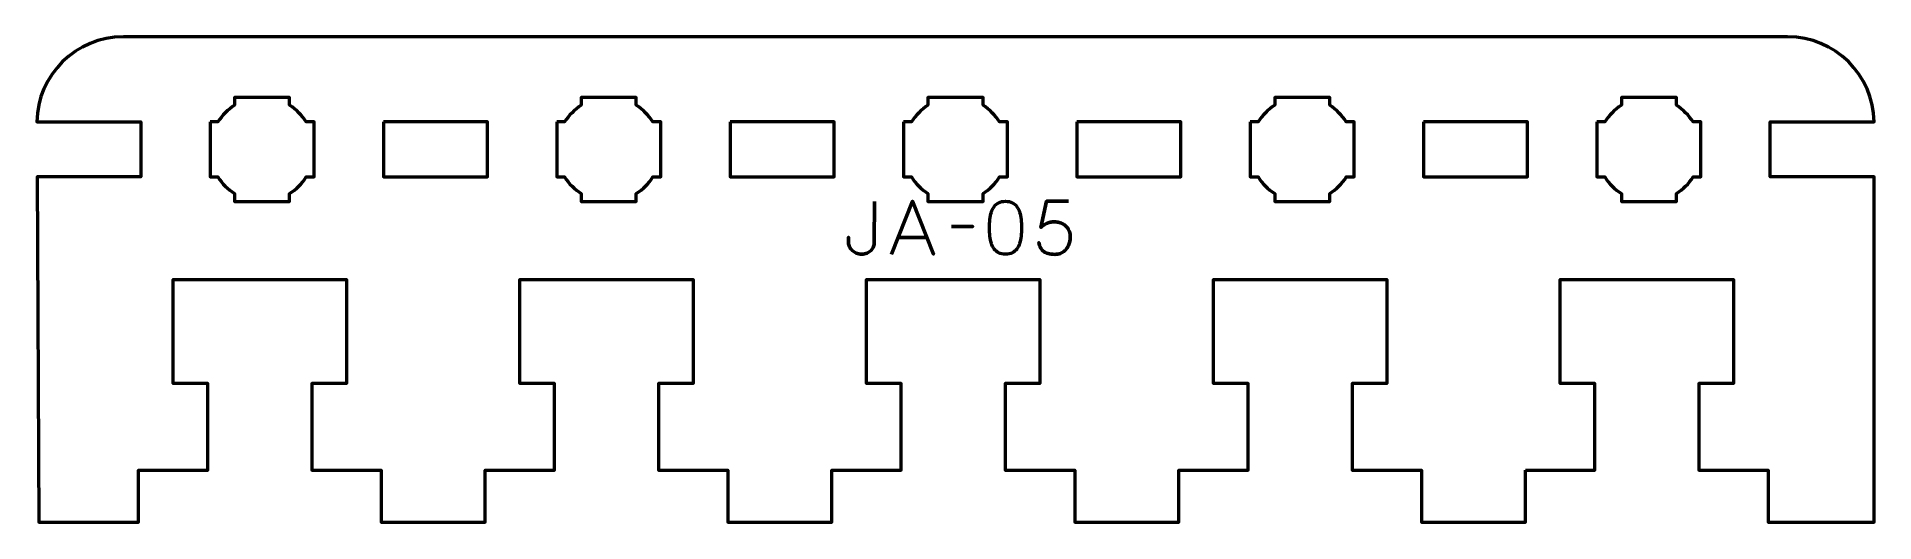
# Model space of a CAD drawing. Header units: centimetres. Extents: x -15.8 to -5.2, y -16.2 to -13.4.
import ezdxf

# ---------------------------------------------------------------- set-up
doc = ezdxf.new("R2010")
doc.units = ezdxf.units.CM
doc.header["$MEASUREMENT"] = 0
doc.layers.add('Layer 1', color=7, linetype='Continuous')

msp = doc.modelspace()

# ---------------------------------------------------------------- linework, layer by layer
at = {"layer": 'Layer 1', "lineweight": 53}
for points, knots in [([(-7.2125, -15.95), (-7.2125, -15.95), (-7.2125, -16.25), (-7.2125, -16.25), (-7.2125, -16.25), (-7.2125, -16.25), (-7.8125, -16.25), (-7.8125, -16.25), (-7.8125, -16.25), (-7.8125, -16.25), (-7.8125, -15.95), (-7.8125, -15.95), (-7.8125, -15.95), (-7.8125, -15.95), (-8.2125, -15.95001), (-8.2125, -15.95001), (-8.2125, -15.95001), (-8.2125, -15.95001), (-8.2125, -15.45), (-8.2125, -15.45), (-8.2125, -15.45), (-8.2125, -15.45), (-8.0125, -15.44999), (-8.0125, -15.44999), (-8.0125, -15.44999), (-8.0125, -15.44999), (-8.0125, -14.85), (-8.0125, -14.85), (-8.0125, -14.85), (-8.39583, -14.85), (-8.62917, -14.85), (-9.0125, -14.85), (-9.0125, -14.85), (-9.0125, -14.85), (-9.0125, -15.44999), (-9.0125, -15.44999), (-9.0125, -15.44999), (-9.0125, -15.44999), (-8.8125, -15.45), (-8.8125, -15.45), (-8.8125, -15.45), (-8.8125, -15.45), (-8.8125, -15.95), (-8.8125, -15.95), (-8.8125, -15.95), (-8.8125, -15.95), (-9.2125, -15.95), (-9.2125, -15.95), (-9.2125, -15.95), (-9.2125, -15.95), (-9.2125, -16.25), (-9.2125, -16.25), (-9.2125, -16.25), (-9.2125, -16.25), (-9.8125, -16.25), (-9.8125, -16.25), (-9.8125, -16.25), (-9.8125, -16.25), (-9.8125, -15.95), (-9.8125, -15.95), (-9.8125, -15.95), (-9.8125, -15.95), (-10.2125, -15.95), (-10.2125, -15.95), (-10.2125, -15.95), (-10.2125, -15.95), (-10.2125, -15.45), (-10.2125, -15.45), (-10.2125, -15.45), (-10.2125, -15.45), (-10.0125, -15.44999), (-10.0125, -15.44999), (-10.0125, -15.44999), (-10.0125, -15.44999), (-10.0125, -14.85), (-10.0125, -14.85), (-10.0125, -14.85), (-10.39583, -14.85), (-10.62917, -14.85), (-11.0125, -14.85), (-11.0125, -14.85), (-11.0125, -14.85), (-11.0125, -15.44999), (-11.0125, -15.44999), (-11.0125, -15.44999), (-11.0125, -15.44999), (-10.8125, -15.45), (-10.8125, -15.45), (-10.8125, -15.45), (-10.8125, -15.45), (-10.8125, -15.95001), (-10.8125, -15.95001), (-10.8125, -15.95001), (-10.8125, -15.95001), (-11.2125, -15.95), (-11.2125, -15.95), (-11.2125, -15.95), (-11.2125, -15.95), (-11.2125, -16.25), (-11.2125, -16.25), (-11.2125, -16.25), (-11.2125, -16.25), (-11.8125, -16.25), (-11.8125, -16.25), (-11.8125, -16.25), (-11.8125, -16.25), (-11.8125, -15.95), (-11.8125, -15.95), (-11.8125, -15.95), (-11.8125, -15.95), (-12.2125, -15.95), (-12.2125, -15.95), (-12.2125, -15.95), (-12.2125, -15.95), (-12.2125, -15.45), (-12.2125, -15.45), (-12.2125, -15.45), (-12.2125, -15.45), (-12.0125, -15.44999), (-12.0125, -15.44999), (-12.0125, -15.44999), (-12.0125, -15.44999), (-12.0125, -14.85), (-12.0125, -14.85), (-12.0125, -14.85), (-12.39583, -14.85), (-12.62917, -14.85), (-13.0125, -14.85), (-13.0125, -14.85), (-13.0125, -14.85), (-13.0125, -15.44999), (-13.0125, -15.44999), (-13.0125, -15.44999), (-13.0125, -15.44999), (-12.8125, -15.45), (-12.8125, -15.45), (-12.8125, -15.45), (-12.8125, -15.45), (-12.8125, -15.95001), (-12.8125, -15.95001), (-12.8125, -15.95001), (-12.8125, -15.95001), (-13.2125, -15.95), (-13.2125, -15.95), (-13.2125, -15.95), (-13.2125, -15.95), (-13.2125, -16.25), (-13.2125, -16.25), (-13.2125, -16.25), (-13.2125, -16.25), (-13.8125, -16.25), (-13.8125, -16.25), (-13.8125, -16.25), (-13.8125, -16.25), (-13.8125, -15.95), (-13.8125, -15.95), (-13.8125, -15.95), (-13.8125, -15.95), (-14.2125, -15.95), (-14.2125, -15.95), (-14.2125, -15.95), (-14.2125, -15.95), (-14.2125, -15.45), (-14.2125, -15.45), (-14.2125, -15.45), (-14.2125, -15.45), (-14.0125, -15.44999), (-14.0125, -15.44999), (-14.0125, -15.44999), (-14.0125, -15.44999), (-14.0125, -14.85), (-14.0125, -14.85), (-14.0125, -14.85), (-14.39583, -14.85), (-14.62917, -14.85), (-15.0125, -14.85), (-15.0125, -14.85), (-15.0125, -14.85), (-15.0125, -15.44999), (-15.0125, -15.44999), (-15.0125, -15.44999), (-15.0125, -15.44999), (-14.8125, -15.45), (-14.8125, -15.45), (-14.8125, -15.45), (-14.8125, -15.45), (-14.8125, -15.95001), (-14.8125, -15.95001), (-14.8125, -15.95001), (-14.8125, -15.95001), (-15.2125, -15.95), (-15.2125, -15.95), (-15.2125, -15.95), (-15.2125, -15.95), (-15.2125, -16.25), (-15.2125, -16.25), (-15.2125, -16.25), (-15.2125, -16.25), (-15.7875, -16.25), (-15.7875, -16.25), (-15.7875, -16.25), (-15.7875, -16.25), (-15.79807, -14.25875), (-15.79807, -14.25875), (-15.79807, -14.25875), (-15.79807, -14.25875), (-15.2, -14.25875), (-15.2, -14.25875), (-15.2, -14.25875), (-15.2, -14.25875), (-15.2, -13.94125), (-15.2, -13.94125), (-15.2, -13.94125), (-15.2, -13.94125), (-15.79989, -13.94125), (-15.79989, -13.94125), (-15.79989, -13.94125), (-15.79522, -13.6692), (-15.57316, -13.45), (-15.3, -13.45), (-15.3, -13.45), (-15.3, -13.45), (-5.7, -13.45), (-5.7, -13.45), (-5.7, -13.45), (-5.42684, -13.45), (-5.20478, -13.6692), (-5.20011, -13.94125), (-5.20011, -13.94125), (-5.20011, -13.94125), (-5.8, -13.94125), (-5.8, -13.94125), (-5.8, -13.94125), (-5.8, -13.94125), (-5.8, -14.25875), (-5.8, -14.25875), (-5.8, -14.25875), (-5.8, -14.25875), (-5.2, -14.25875), (-5.2, -14.25875), (-5.2, -14.25875), (-5.2, -14.25875), (-5.2, -15.95001), (-5.2, -15.95001), (-5.2, -15.95001), (-5.2, -15.95001), (-5.2, -15.95), (-5.2, -15.95), (-5.2, -15.95), (-5.2, -15.95), (-5.2, -16.25), (-5.2, -16.25), (-5.2, -16.25), (-5.2, -16.25), (-5.8125, -16.25), (-5.8125, -16.25), (-5.8125, -16.25), (-5.8125, -16.25), (-5.8125, -15.95), (-5.8125, -15.95), (-5.8125, -15.95), (-5.8125, -15.95), (-6.2125, -15.95001), (-6.2125, -15.95001), (-6.2125, -15.95001), (-6.2125, -15.95001), (-6.2125, -15.45), (-6.2125, -15.45), (-6.2125, -15.45), (-6.2125, -15.45), (-6.0125, -15.44999), (-6.0125, -15.44999), (-6.0125, -15.44999), (-6.0125, -15.44999), (-6.0125, -14.85), (-6.0125, -14.85), (-6.0125, -14.85), (-6.39583, -14.85), (-6.62917, -14.85), (-7.0125, -14.85), (-7.0125, -14.85), (-7.0125, -14.85), (-7.0125, -15.44999), (-7.0125, -15.44999), (-7.0125, -15.44999), (-7.0125, -15.44999), (-6.8125, -15.45), (-6.8125, -15.45), (-6.8125, -15.45), (-6.8125, -15.45), (-6.8125, -15.95), (-6.8125, -15.95), (-6.8125, -15.95), (-6.8125, -15.95), (-7.2125, -15.95), (-7.2125, -15.95)], [0, 0, 0, 0, 0.01351351, 0.01351351, 0.01351351, 0.01351351, 0.02702703, 0.02702703, 0.02702703, 0.02702703, 0.04054054, 0.04054054, 0.04054054, 0.04054054, 0.05405405, 0.05405405, 0.05405405, 0.05405405, 0.06756757, 0.06756757, 0.06756757, 0.06756757, 0.08108108, 0.08108108, 0.08108108, 0.08108108, 0.09459459, 0.09459459, 0.09459459, 0.09459459, 0.10810811, 0.10810811, 0.10810811, 0.10810811, 0.12162162, 0.12162162, 0.12162162, 0.12162162, 0.13513514, 0.13513514, 0.13513514, 0.13513514, 0.14864865, 0.14864865, 0.14864865, 0.14864865, 0.16216216, 0.16216216, 0.16216216, 0.16216216, 0.17567568, 0.17567568, 0.17567568, 0.17567568, 0.18918919, 0.18918919, 0.18918919, 0.18918919, 0.2027027, 0.2027027, 0.2027027, 0.2027027, 0.21621622, 0.21621622, 0.21621622, 0.21621622, 0.22972973, 0.22972973, 0.22972973, 0.22972973, 0.24324324, 0.24324324, 0.24324324, 0.24324324, 0.25675676, 0.25675676, 0.25675676, 0.25675676, 0.27027027, 0.27027027, 0.27027027, 0.27027027, 0.28378378, 0.28378378, 0.28378378, 0.28378378, 0.2972973, 0.2972973, 0.2972973, 0.2972973, 0.31081081, 0.31081081, 0.31081081, 0.31081081, 0.32432432, 0.32432432, 0.32432432, 0.32432432, 0.33783784, 0.33783784, 0.33783784, 0.33783784, 0.35135135, 0.35135135, 0.35135135, 0.35135135, 0.36486486, 0.36486486, 0.36486486, 0.36486486, 0.37837838, 0.37837838, 0.37837838, 0.37837838, 0.39189189, 0.39189189, 0.39189189, 0.39189189, 0.40540541, 0.40540541, 0.40540541, 0.40540541, 0.41891892, 0.41891892, 0.41891892, 0.41891892, 0.43243243, 0.43243243, 0.43243243, 0.43243243, 0.44594595, 0.44594595, 0.44594595, 0.44594595, 0.45945946, 0.45945946, 0.45945946, 0.45945946, 0.47297297, 0.47297297, 0.47297297, 0.47297297, 0.48648649, 0.48648649, 0.48648649, 0.48648649, 0.5, 0.5, 0.5, 0.5, 0.51351351, 0.51351351, 0.51351351, 0.51351351, 0.52702703, 0.52702703, 0.52702703, 0.52702703, 0.54054054, 0.54054054, 0.54054054, 0.54054054, 0.55405405, 0.55405405, 0.55405405, 0.55405405, 0.56756757, 0.56756757, 0.56756757, 0.56756757, 0.58108108, 0.58108108, 0.58108108, 0.58108108, 0.59459459, 0.59459459, 0.59459459, 0.59459459, 0.60810811, 0.60810811, 0.60810811, 0.60810811, 0.62162162, 0.62162162, 0.62162162, 0.62162162, 0.63513514, 0.63513514, 0.63513514, 0.63513514, 0.64864865, 0.64864865, 0.64864865, 0.64864865, 0.66216216, 0.66216216, 0.66216216, 0.66216216, 0.67567568, 0.67567568, 0.67567568, 0.67567568, 0.68918919, 0.68918919, 0.68918919, 0.68918919, 0.7027027, 0.7027027, 0.7027027, 0.7027027, 0.71621622, 0.71621622, 0.71621622, 0.71621622, 0.72972973, 0.72972973, 0.72972973, 0.72972973, 0.74324324, 0.74324324, 0.74324324, 0.74324324, 0.75675676, 0.75675676, 0.75675676, 0.75675676, 0.77027027, 0.77027027, 0.77027027, 0.77027027, 0.78378378, 0.78378378, 0.78378378, 0.78378378, 0.7972973, 0.7972973, 0.7972973, 0.7972973, 0.81081081, 0.81081081, 0.81081081, 0.81081081, 0.82432432, 0.82432432, 0.82432432, 0.82432432, 0.83783784, 0.83783784, 0.83783784, 0.83783784, 0.85135135, 0.85135135, 0.85135135, 0.85135135, 0.86486486, 0.86486486, 0.86486486, 0.86486486, 0.87837838, 0.87837838, 0.87837838, 0.87837838, 0.89189189, 0.89189189, 0.89189189, 0.89189189, 0.90540541, 0.90540541, 0.90540541, 0.90540541, 0.91891892, 0.91891892, 0.91891892, 0.91891892, 0.93243243, 0.93243243, 0.93243243, 0.93243243, 0.94594595, 0.94594595, 0.94594595, 0.94594595, 0.95945946, 0.95945946, 0.95945946, 0.95945946, 0.97297297, 0.97297297, 0.97297297, 0.97297297, 0.98648649, 0.98648649, 0.98648649, 0.98648649, 1, 1, 1, 1]), ([(-14.8, -13.94125), (-14.8, -13.94125), (-14.75456, -13.94125), (-14.75456, -13.94125), (-14.75456, -13.94125), (-14.73033, -13.90249), (-14.6975, -13.86967), (-14.65875, -13.84544), (-14.65875, -13.84544), (-14.65875, -13.84544), (-14.65875, -13.8), (-14.65875, -13.8), (-14.65875, -13.8), (-14.65875, -13.8), (-14.5, -13.8), (-14.5, -13.8), (-14.5, -13.8), (-14.5, -13.8), (-14.34125, -13.8), (-14.34125, -13.8), (-14.34125, -13.8), (-14.34125, -13.8), (-14.34125, -13.84544), (-14.34125, -13.84544), (-14.34125, -13.84544), (-14.3025, -13.86967), (-14.26967, -13.90249), (-14.24544, -13.94125), (-14.24544, -13.94125), (-14.24544, -13.94125), (-14.2, -13.94125), (-14.2, -13.94125), (-14.2, -13.94125), (-14.2, -13.94125), (-14.2, -14.1), (-14.2, -14.1), (-14.2, -14.1), (-14.2, -14.1), (-14.2, -14.25875), (-14.2, -14.25875), (-14.2, -14.25875), (-14.2, -14.25875), (-14.24544, -14.25875), (-14.24544, -14.25875), (-14.24544, -14.25875), (-14.26967, -14.29751), (-14.3025, -14.33033), (-14.34125, -14.35456), (-14.34125, -14.35456), (-14.34125, -14.35456), (-14.34125, -14.4), (-14.34125, -14.4), (-14.34125, -14.4), (-14.34125, -14.4), (-14.5, -14.4), (-14.5, -14.4), (-14.5, -14.4), (-14.5, -14.4), (-14.65875, -14.4), (-14.65875, -14.4), (-14.65875, -14.4), (-14.65875, -14.4), (-14.65875, -14.35456), (-14.65875, -14.35456), (-14.65875, -14.35456), (-14.6975, -14.33033), (-14.73033, -14.29751), (-14.75456, -14.25875), (-14.75456, -14.25875), (-14.75456, -14.25875), (-14.8, -14.25875), (-14.8, -14.25875), (-14.8, -14.25875), (-14.8, -14.25875), (-14.8, -14.1), (-14.8, -14.1), (-14.8, -14.1), (-14.8, -14.1), (-14.8, -13.94125), (-14.8, -13.94125)], [0, 0, 0, 0, 0.05, 0.05, 0.05, 0.05, 0.1, 0.1, 0.1, 0.1, 0.15, 0.15, 0.15, 0.15, 0.2, 0.2, 0.2, 0.2, 0.25, 0.25, 0.25, 0.25, 0.3, 0.3, 0.3, 0.3, 0.35, 0.35, 0.35, 0.35, 0.4, 0.4, 0.4, 0.4, 0.45, 0.45, 0.45, 0.45, 0.5, 0.5, 0.5, 0.5, 0.55, 0.55, 0.55, 0.55, 0.6, 0.6, 0.6, 0.6, 0.65, 0.65, 0.65, 0.65, 0.7, 0.7, 0.7, 0.7, 0.75, 0.75, 0.75, 0.75, 0.8, 0.8, 0.8, 0.8, 0.85, 0.85, 0.85, 0.85, 0.9, 0.9, 0.9, 0.9, 0.95, 0.95, 0.95, 0.95, 1, 1, 1, 1]), ([(-12.8, -13.94125), (-12.8, -13.94125), (-12.75456, -13.94125), (-12.75456, -13.94125), (-12.75456, -13.94125), (-12.73033, -13.90249), (-12.6975, -13.86967), (-12.65875, -13.84544), (-12.65875, -13.84544), (-12.65875, -13.84544), (-12.65875, -13.8), (-12.65875, -13.8), (-12.65875, -13.8), (-12.65875, -13.8), (-12.5, -13.8), (-12.5, -13.8), (-12.5, -13.8), (-12.5, -13.8), (-12.34125, -13.8), (-12.34125, -13.8), (-12.34125, -13.8), (-12.34125, -13.8), (-12.34125, -13.84544), (-12.34125, -13.84544), (-12.34125, -13.84544), (-12.3025, -13.86967), (-12.26967, -13.90249), (-12.24544, -13.94125), (-12.24544, -13.94125), (-12.24544, -13.94125), (-12.2, -13.94125), (-12.2, -13.94125), (-12.2, -13.94125), (-12.2, -13.94125), (-12.2, -14.1), (-12.2, -14.1), (-12.2, -14.1), (-12.2, -14.1), (-12.2, -14.25875), (-12.2, -14.25875), (-12.2, -14.25875), (-12.2, -14.25875), (-12.24544, -14.25875), (-12.24544, -14.25875), (-12.24544, -14.25875), (-12.26967, -14.29751), (-12.3025, -14.33033), (-12.34125, -14.35456), (-12.34125, -14.35456), (-12.34125, -14.35456), (-12.34125, -14.4), (-12.34125, -14.4), (-12.34125, -14.4), (-12.34125, -14.4), (-12.5, -14.4), (-12.5, -14.4), (-12.5, -14.4), (-12.5, -14.4), (-12.65875, -14.4), (-12.65875, -14.4), (-12.65875, -14.4), (-12.65875, -14.4), (-12.65875, -14.35456), (-12.65875, -14.35456), (-12.65875, -14.35456), (-12.6975, -14.33033), (-12.73033, -14.29751), (-12.75456, -14.25875), (-12.75456, -14.25875), (-12.75456, -14.25875), (-12.8, -14.25875), (-12.8, -14.25875), (-12.8, -14.25875), (-12.8, -14.25875), (-12.8, -14.1), (-12.8, -14.1), (-12.8, -14.1), (-12.8, -14.1), (-12.8, -13.94125), (-12.8, -13.94125)], [0, 0, 0, 0, 0.05, 0.05, 0.05, 0.05, 0.1, 0.1, 0.1, 0.1, 0.15, 0.15, 0.15, 0.15, 0.2, 0.2, 0.2, 0.2, 0.25, 0.25, 0.25, 0.25, 0.3, 0.3, 0.3, 0.3, 0.35, 0.35, 0.35, 0.35, 0.4, 0.4, 0.4, 0.4, 0.45, 0.45, 0.45, 0.45, 0.5, 0.5, 0.5, 0.5, 0.55, 0.55, 0.55, 0.55, 0.6, 0.6, 0.6, 0.6, 0.65, 0.65, 0.65, 0.65, 0.7, 0.7, 0.7, 0.7, 0.75, 0.75, 0.75, 0.75, 0.8, 0.8, 0.8, 0.8, 0.85, 0.85, 0.85, 0.85, 0.9, 0.9, 0.9, 0.9, 0.95, 0.95, 0.95, 0.95, 1, 1, 1, 1]), ([(-10.8, -13.94125), (-10.8, -13.94125), (-10.75456, -13.94125), (-10.75456, -13.94125), (-10.75456, -13.94125), (-10.73033, -13.90249), (-10.6975, -13.86967), (-10.65875, -13.84544), (-10.65875, -13.84544), (-10.65875, -13.84544), (-10.65875, -13.8), (-10.65875, -13.8), (-10.65875, -13.8), (-10.65875, -13.8), (-10.5, -13.8), (-10.5, -13.8), (-10.5, -13.8), (-10.5, -13.8), (-10.34125, -13.8), (-10.34125, -13.8), (-10.34125, -13.8), (-10.34125, -13.8), (-10.34125, -13.84544), (-10.34125, -13.84544), (-10.34125, -13.84544), (-10.3025, -13.86967), (-10.26967, -13.90249), (-10.24544, -13.94125), (-10.24544, -13.94125), (-10.24544, -13.94125), (-10.2, -13.94125), (-10.2, -13.94125), (-10.2, -13.94125), (-10.2, -13.94125), (-10.2, -14.1), (-10.2, -14.1), (-10.2, -14.1), (-10.2, -14.1), (-10.2, -14.25875), (-10.2, -14.25875), (-10.2, -14.25875), (-10.2, -14.25875), (-10.24544, -14.25875), (-10.24544, -14.25875), (-10.24544, -14.25875), (-10.26967, -14.29751), (-10.3025, -14.33033), (-10.34125, -14.35456), (-10.34125, -14.35456), (-10.34125, -14.35456), (-10.34125, -14.4), (-10.34125, -14.4), (-10.34125, -14.4), (-10.34125, -14.4), (-10.5, -14.4), (-10.5, -14.4), (-10.5, -14.4), (-10.5, -14.4), (-10.65875, -14.4), (-10.65875, -14.4), (-10.65875, -14.4), (-10.65875, -14.4), (-10.65875, -14.35456), (-10.65875, -14.35456), (-10.65875, -14.35456), (-10.6975, -14.33033), (-10.73033, -14.29751), (-10.75456, -14.25875), (-10.75456, -14.25875), (-10.75456, -14.25875), (-10.8, -14.25875), (-10.8, -14.25875), (-10.8, -14.25875), (-10.8, -14.25875), (-10.8, -14.1), (-10.8, -14.1), (-10.8, -14.1), (-10.8, -14.1), (-10.8, -13.94125), (-10.8, -13.94125)], [0, 0, 0, 0, 0.05, 0.05, 0.05, 0.05, 0.1, 0.1, 0.1, 0.1, 0.15, 0.15, 0.15, 0.15, 0.2, 0.2, 0.2, 0.2, 0.25, 0.25, 0.25, 0.25, 0.3, 0.3, 0.3, 0.3, 0.35, 0.35, 0.35, 0.35, 0.4, 0.4, 0.4, 0.4, 0.45, 0.45, 0.45, 0.45, 0.5, 0.5, 0.5, 0.5, 0.55, 0.55, 0.55, 0.55, 0.6, 0.6, 0.6, 0.6, 0.65, 0.65, 0.65, 0.65, 0.7, 0.7, 0.7, 0.7, 0.75, 0.75, 0.75, 0.75, 0.8, 0.8, 0.8, 0.8, 0.85, 0.85, 0.85, 0.85, 0.9, 0.9, 0.9, 0.9, 0.95, 0.95, 0.95, 0.95, 1, 1, 1, 1]), ([(-8.8, -13.94125), (-8.8, -13.94125), (-8.75456, -13.94125), (-8.75456, -13.94125), (-8.75456, -13.94125), (-8.73033, -13.90249), (-8.6975, -13.86967), (-8.65875, -13.84544), (-8.65875, -13.84544), (-8.65875, -13.84544), (-8.65875, -13.8), (-8.65875, -13.8), (-8.65875, -13.8), (-8.65875, -13.8), (-8.5, -13.8), (-8.5, -13.8), (-8.5, -13.8), (-8.5, -13.8), (-8.34125, -13.8), (-8.34125, -13.8), (-8.34125, -13.8), (-8.34125, -13.8), (-8.34125, -13.84544), (-8.34125, -13.84544), (-8.34125, -13.84544), (-8.3025, -13.86967), (-8.26967, -13.90249), (-8.24544, -13.94125), (-8.24544, -13.94125), (-8.24544, -13.94125), (-8.2, -13.94125), (-8.2, -13.94125), (-8.2, -13.94125), (-8.2, -13.94125), (-8.2, -14.1), (-8.2, -14.1), (-8.2, -14.1), (-8.2, -14.1), (-8.2, -14.25875), (-8.2, -14.25875), (-8.2, -14.25875), (-8.2, -14.25875), (-8.24544, -14.25875), (-8.24544, -14.25875), (-8.24544, -14.25875), (-8.26967, -14.29751), (-8.3025, -14.33033), (-8.34125, -14.35456), (-8.34125, -14.35456), (-8.34125, -14.35456), (-8.34125, -14.4), (-8.34125, -14.4), (-8.34125, -14.4), (-8.34125, -14.4), (-8.5, -14.4), (-8.5, -14.4), (-8.5, -14.4), (-8.5, -14.4), (-8.65875, -14.4), (-8.65875, -14.4), (-8.65875, -14.4), (-8.65875, -14.4), (-8.65875, -14.35456), (-8.65875, -14.35456), (-8.65875, -14.35456), (-8.6975, -14.33033), (-8.73033, -14.29751), (-8.75456, -14.25875), (-8.75456, -14.25875), (-8.75456, -14.25875), (-8.8, -14.25875), (-8.8, -14.25875), (-8.8, -14.25875), (-8.8, -14.25875), (-8.8, -14.1), (-8.8, -14.1), (-8.8, -14.1), (-8.8, -14.1), (-8.8, -13.94125), (-8.8, -13.94125)], [0, 0, 0, 0, 0.05, 0.05, 0.05, 0.05, 0.1, 0.1, 0.1, 0.1, 0.15, 0.15, 0.15, 0.15, 0.2, 0.2, 0.2, 0.2, 0.25, 0.25, 0.25, 0.25, 0.3, 0.3, 0.3, 0.3, 0.35, 0.35, 0.35, 0.35, 0.4, 0.4, 0.4, 0.4, 0.45, 0.45, 0.45, 0.45, 0.5, 0.5, 0.5, 0.5, 0.55, 0.55, 0.55, 0.55, 0.6, 0.6, 0.6, 0.6, 0.65, 0.65, 0.65, 0.65, 0.7, 0.7, 0.7, 0.7, 0.75, 0.75, 0.75, 0.75, 0.8, 0.8, 0.8, 0.8, 0.85, 0.85, 0.85, 0.85, 0.9, 0.9, 0.9, 0.9, 0.95, 0.95, 0.95, 0.95, 1, 1, 1, 1]), ([(-6.8, -13.94125), (-6.8, -13.94125), (-6.75456, -13.94125), (-6.75456, -13.94125), (-6.75456, -13.94125), (-6.73033, -13.90249), (-6.6975, -13.86967), (-6.65875, -13.84544), (-6.65875, -13.84544), (-6.65875, -13.84544), (-6.65875, -13.8), (-6.65875, -13.8), (-6.65875, -13.8), (-6.65875, -13.8), (-6.5, -13.8), (-6.5, -13.8), (-6.5, -13.8), (-6.5, -13.8), (-6.34125, -13.8), (-6.34125, -13.8), (-6.34125, -13.8), (-6.34125, -13.8), (-6.34125, -13.84544), (-6.34125, -13.84544), (-6.34125, -13.84544), (-6.3025, -13.86967), (-6.26967, -13.90249), (-6.24544, -13.94125), (-6.24544, -13.94125), (-6.24544, -13.94125), (-6.2, -13.94125), (-6.2, -13.94125), (-6.2, -13.94125), (-6.2, -13.94125), (-6.2, -14.1), (-6.2, -14.1), (-6.2, -14.1), (-6.2, -14.1), (-6.2, -14.25875), (-6.2, -14.25875), (-6.2, -14.25875), (-6.2, -14.25875), (-6.24544, -14.25875), (-6.24544, -14.25875), (-6.24544, -14.25875), (-6.26967, -14.29751), (-6.3025, -14.33033), (-6.34125, -14.35456), (-6.34125, -14.35456), (-6.34125, -14.35456), (-6.34125, -14.4), (-6.34125, -14.4), (-6.34125, -14.4), (-6.34125, -14.4), (-6.5, -14.4), (-6.5, -14.4), (-6.5, -14.4), (-6.5, -14.4), (-6.65875, -14.4), (-6.65875, -14.4), (-6.65875, -14.4), (-6.65875, -14.4), (-6.65875, -14.35456), (-6.65875, -14.35456), (-6.65875, -14.35456), (-6.6975, -14.33033), (-6.73033, -14.29751), (-6.75456, -14.25875), (-6.75456, -14.25875), (-6.75456, -14.25875), (-6.8, -14.25875), (-6.8, -14.25875), (-6.8, -14.25875), (-6.8, -14.25875), (-6.8, -14.1), (-6.8, -14.1), (-6.8, -14.1), (-6.8, -14.1), (-6.8, -13.94125), (-6.8, -13.94125)], [0, 0, 0, 0, 0.05, 0.05, 0.05, 0.05, 0.1, 0.1, 0.1, 0.1, 0.15, 0.15, 0.15, 0.15, 0.2, 0.2, 0.2, 0.2, 0.25, 0.25, 0.25, 0.25, 0.3, 0.3, 0.3, 0.3, 0.35, 0.35, 0.35, 0.35, 0.4, 0.4, 0.4, 0.4, 0.45, 0.45, 0.45, 0.45, 0.5, 0.5, 0.5, 0.5, 0.55, 0.55, 0.55, 0.55, 0.6, 0.6, 0.6, 0.6, 0.65, 0.65, 0.65, 0.65, 0.7, 0.7, 0.7, 0.7, 0.75, 0.75, 0.75, 0.75, 0.8, 0.8, 0.8, 0.8, 0.85, 0.85, 0.85, 0.85, 0.9, 0.9, 0.9, 0.9, 0.95, 0.95, 0.95, 0.95, 1, 1, 1, 1]), ([(-13.8, -13.94125), (-13.8, -13.94125), (-13.2, -13.94125), (-13.2, -13.94125), (-13.2, -13.94125), (-13.2, -13.94125), (-13.2, -14.25875), (-13.2, -14.25875), (-13.2, -14.25875), (-13.2, -14.25875), (-13.8, -14.25875), (-13.8, -14.25875), (-13.8, -14.25875), (-13.8, -14.25875), (-13.8, -13.94125), (-13.8, -13.94125)], [0, 0, 0, 0, 0.25, 0.25, 0.25, 0.25, 0.5, 0.5, 0.5, 0.5, 0.75, 0.75, 0.75, 0.75, 1, 1, 1, 1]), ([(-11.8, -13.94125), (-11.8, -13.94125), (-11.2, -13.94125), (-11.2, -13.94125), (-11.2, -13.94125), (-11.2, -13.94125), (-11.2, -14.25875), (-11.2, -14.25875), (-11.2, -14.25875), (-11.2, -14.25875), (-11.8, -14.25875), (-11.8, -14.25875), (-11.8, -14.25875), (-11.8, -14.25875), (-11.8, -13.94125), (-11.8, -13.94125)], [0, 0, 0, 0, 0.25, 0.25, 0.25, 0.25, 0.5, 0.5, 0.5, 0.5, 0.75, 0.75, 0.75, 0.75, 1, 1, 1, 1]), ([(-9.8, -13.94125), (-9.8, -13.94125), (-9.2, -13.94125), (-9.2, -13.94125), (-9.2, -13.94125), (-9.2, -13.94125), (-9.2, -14.25875), (-9.2, -14.25875), (-9.2, -14.25875), (-9.2, -14.25875), (-9.8, -14.25875), (-9.8, -14.25875), (-9.8, -14.25875), (-9.8, -14.25875), (-9.8, -13.94125), (-9.8, -13.94125)], [0, 0, 0, 0, 0.25, 0.25, 0.25, 0.25, 0.5, 0.5, 0.5, 0.5, 0.75, 0.75, 0.75, 0.75, 1, 1, 1, 1]), ([(-7.8, -13.94125), (-7.8, -13.94125), (-7.2, -13.94125), (-7.2, -13.94125), (-7.2, -13.94125), (-7.2, -13.94125), (-7.2, -14.25875), (-7.2, -14.25875), (-7.2, -14.25875), (-7.2, -14.25875), (-7.8, -14.25875), (-7.8, -14.25875), (-7.8, -14.25875), (-7.8, -14.25875), (-7.8, -13.94125), (-7.8, -13.94125)], [0, 0, 0, 0, 0.25, 0.25, 0.25, 0.25, 0.5, 0.5, 0.5, 0.5, 0.75, 0.75, 0.75, 0.75, 1, 1, 1, 1])]:
    msp.add_open_spline(points, degree=3, knots=knots, dxfattribs=at)
at = {"layer": 'Layer 1', "color": 5, "lineweight": 53}
for points, knots in [([(-10.96799, -14.40035), (-10.96799, -14.40035), (-10.96841, -14.63742), (-10.96841, -14.63742), (-10.96841, -14.63742), (-10.96841, -14.64511), (-10.97004, -14.65287), (-10.97314, -14.66056), (-10.97314, -14.66056), (-10.97632, -14.66832), (-10.98097, -14.67538), (-10.98711, -14.68187), (-10.98711, -14.68187), (-10.99332, -14.68829), (-11.00087, -14.69351), (-11.00983, -14.69739), (-11.00983, -14.69739), (-11.01886, -14.70134), (-11.02916, -14.70332), (-11.0408, -14.70346), (-11.0408, -14.70346), (-11.05245, -14.70346), (-11.06296, -14.70155), (-11.07227, -14.69781), (-11.07227, -14.69781), (-11.08159, -14.694), (-11.08956, -14.68892), (-11.09612, -14.6825), (-11.09612, -14.6825), (-11.10275, -14.67608), (-11.10776, -14.66903), (-11.11129, -14.66119), (-11.11129, -14.66119), (-11.11482, -14.65336), (-11.11658, -14.64546), (-11.11658, -14.63742), (-11.11658, -14.63742), (-11.11658, -14.63742), (-11.11658, -14.60609), (-11.11658, -14.60609), (-11.11658, -14.60609), (-11.11658, -14.60609), (-11.11658, -14.63742), (-11.11658, -14.63742), (-11.11658, -14.63742), (-11.11658, -14.64546), (-11.11482, -14.65336), (-11.11129, -14.66119), (-11.11129, -14.66119), (-11.10776, -14.66903), (-11.10275, -14.67608), (-11.09612, -14.6825), (-11.09612, -14.6825), (-11.08956, -14.68892), (-11.08159, -14.694), (-11.07227, -14.69781), (-11.07227, -14.69781), (-11.06296, -14.70155), (-11.05245, -14.70346), (-11.0408, -14.70346), (-11.0408, -14.70346), (-11.02916, -14.70332), (-11.01886, -14.70134), (-11.00983, -14.69739), (-11.00983, -14.69739), (-11.00087, -14.69351), (-10.99332, -14.68829), (-10.98711, -14.68187), (-10.98711, -14.68187), (-10.98097, -14.67538), (-10.97632, -14.66832), (-10.97314, -14.66056), (-10.97314, -14.66056), (-10.97004, -14.65287), (-10.96841, -14.64511), (-10.96841, -14.63742), (-10.96841, -14.63742), (-10.96841, -14.63742), (-10.96799, -14.40035), (-10.96799, -14.40035)], [0, 0, 0, 0, 0.05, 0.05, 0.05, 0.05, 0.1, 0.1, 0.1, 0.1, 0.15, 0.15, 0.15, 0.15, 0.2, 0.2, 0.2, 0.2, 0.25, 0.25, 0.25, 0.25, 0.3, 0.3, 0.3, 0.3, 0.35, 0.35, 0.35, 0.35, 0.4, 0.4, 0.4, 0.4, 0.45, 0.45, 0.45, 0.45, 0.5, 0.5, 0.5, 0.5, 0.55, 0.55, 0.55, 0.55, 0.6, 0.6, 0.6, 0.6, 0.65, 0.65, 0.65, 0.65, 0.7, 0.7, 0.7, 0.7, 0.75, 0.75, 0.75, 0.75, 0.8, 0.8, 0.8, 0.8, 0.85, 0.85, 0.85, 0.85, 0.9, 0.9, 0.9, 0.9, 0.95, 0.95, 0.95, 0.95, 1, 1, 1, 1]), ([(-10.86978, -14.70388), (-10.86978, -14.70388), (-10.74871, -14.39866), (-10.74871, -14.39866), (-10.74871, -14.39866), (-10.74871, -14.39866), (-10.62721, -14.70388), (-10.62721, -14.70388), (-10.62721, -14.70388), (-10.62721, -14.70388), (-10.74871, -14.39866), (-10.74871, -14.39866), (-10.74871, -14.39866), (-10.74871, -14.39866), (-10.86978, -14.70388), (-10.86978, -14.70388)], [0, 0, 0, 0, 0.25, 0.25, 0.25, 0.25, 0.5, 0.5, 0.5, 0.5, 0.75, 0.75, 0.75, 0.75, 1, 1, 1, 1]), ([(-10.2115, -14.70388), (-10.19669, -14.70381), (-10.18392, -14.7012), (-10.17326, -14.69612), (-10.17326, -14.69612), (-10.16268, -14.69104), (-10.15386, -14.68377), (-10.14681, -14.67453), (-10.14681, -14.67453), (-10.13982, -14.66522), (-10.13432, -14.65421), (-10.13023, -14.64151), (-10.13023, -14.64151), (-10.1262, -14.62881), (-10.12331, -14.61491), (-10.12169, -14.59967), (-10.12169, -14.59967), (-10.11999, -14.58443), (-10.11915, -14.56841), (-10.11922, -14.55148), (-10.11922, -14.55148), (-10.11915, -14.53462), (-10.11999, -14.5186), (-10.12169, -14.50343), (-10.12169, -14.50343), (-10.12331, -14.48826), (-10.1262, -14.47429), (-10.13023, -14.46159), (-10.13023, -14.46159), (-10.13432, -14.44896), (-10.13982, -14.43796), (-10.14681, -14.42857), (-10.14681, -14.42857), (-10.15386, -14.41926), (-10.16268, -14.41199), (-10.17326, -14.40691), (-10.17326, -14.40691), (-10.18392, -14.40176), (-10.19669, -14.39915), (-10.2115, -14.39908), (-10.2115, -14.39908), (-10.22632, -14.39915), (-10.23909, -14.40176), (-10.24975, -14.40691), (-10.24975, -14.40691), (-10.26033, -14.41199), (-10.26915, -14.41926), (-10.2762, -14.42857), (-10.2762, -14.42857), (-10.28319, -14.43796), (-10.28869, -14.44896), (-10.29278, -14.46159), (-10.29278, -14.46159), (-10.29681, -14.47429), (-10.2997, -14.48826), (-10.30132, -14.50343), (-10.30132, -14.50343), (-10.30301, -14.5186), (-10.30386, -14.53462), (-10.30379, -14.55148), (-10.30379, -14.55148), (-10.30386, -14.56841), (-10.30301, -14.58443), (-10.30132, -14.59967), (-10.30132, -14.59967), (-10.2997, -14.61491), (-10.29681, -14.62881), (-10.29278, -14.64151), (-10.29278, -14.64151), (-10.28869, -14.65421), (-10.28319, -14.66522), (-10.2762, -14.67453), (-10.2762, -14.67453), (-10.26915, -14.68377), (-10.26033, -14.69104), (-10.24975, -14.69612), (-10.24975, -14.69612), (-10.23909, -14.7012), (-10.22632, -14.70381), (-10.2115, -14.70388)], [0, 0, 0, 0, 0.05, 0.05, 0.05, 0.05, 0.1, 0.1, 0.1, 0.1, 0.15, 0.15, 0.15, 0.15, 0.2, 0.2, 0.2, 0.2, 0.25, 0.25, 0.25, 0.25, 0.3, 0.3, 0.3, 0.3, 0.35, 0.35, 0.35, 0.35, 0.4, 0.4, 0.4, 0.4, 0.45, 0.45, 0.45, 0.45, 0.5, 0.5, 0.5, 0.5, 0.55, 0.55, 0.55, 0.55, 0.6, 0.6, 0.6, 0.6, 0.65, 0.65, 0.65, 0.65, 0.7, 0.7, 0.7, 0.7, 0.75, 0.75, 0.75, 0.75, 0.8, 0.8, 0.8, 0.8, 0.85, 0.85, 0.85, 0.85, 0.9, 0.9, 0.9, 0.9, 0.95, 0.95, 0.95, 0.95, 1, 1, 1, 1]), ([(-10.2115, -14.70388), (-10.19669, -14.70381), (-10.18392, -14.7012), (-10.17326, -14.69612), (-10.17326, -14.69612), (-10.16268, -14.69104), (-10.15386, -14.68377), (-10.14681, -14.67453), (-10.14681, -14.67453), (-10.13982, -14.66522), (-10.13432, -14.65421), (-10.13023, -14.64151), (-10.13023, -14.64151), (-10.1262, -14.62881), (-10.12331, -14.61491), (-10.12169, -14.59967), (-10.12169, -14.59967), (-10.11999, -14.58443), (-10.11915, -14.56841), (-10.11922, -14.55148), (-10.11922, -14.55148), (-10.11915, -14.53462), (-10.11999, -14.5186), (-10.12169, -14.50343), (-10.12169, -14.50343), (-10.12331, -14.48826), (-10.1262, -14.47429), (-10.13023, -14.46159), (-10.13023, -14.46159), (-10.13432, -14.44896), (-10.13982, -14.43796), (-10.14681, -14.42857), (-10.14681, -14.42857), (-10.15386, -14.41926), (-10.16268, -14.41199), (-10.17326, -14.40691), (-10.17326, -14.40691), (-10.18392, -14.40176), (-10.19669, -14.39915), (-10.2115, -14.39908), (-10.2115, -14.39908), (-10.22632, -14.39915), (-10.23909, -14.40176), (-10.24975, -14.40691), (-10.24975, -14.40691), (-10.26033, -14.41199), (-10.26915, -14.41926), (-10.2762, -14.42857), (-10.2762, -14.42857), (-10.28319, -14.43796), (-10.28869, -14.44896), (-10.29278, -14.46159), (-10.29278, -14.46159), (-10.29681, -14.47429), (-10.2997, -14.48826), (-10.30132, -14.50343), (-10.30132, -14.50343), (-10.30301, -14.5186), (-10.30386, -14.53462), (-10.30379, -14.55148), (-10.30379, -14.55148), (-10.30386, -14.56841), (-10.30301, -14.58443), (-10.30132, -14.59967), (-10.30132, -14.59967), (-10.2997, -14.61491), (-10.29681, -14.62881), (-10.29278, -14.64151), (-10.29278, -14.64151), (-10.28869, -14.65421), (-10.28319, -14.66522), (-10.2762, -14.67453), (-10.2762, -14.67453), (-10.26915, -14.68377), (-10.26033, -14.69104), (-10.24975, -14.69612), (-10.24975, -14.69612), (-10.23909, -14.7012), (-10.22632, -14.70381), (-10.2115, -14.70388)], [0, 0, 0, 0, 0.05, 0.05, 0.05, 0.05, 0.1, 0.1, 0.1, 0.1, 0.15, 0.15, 0.15, 0.15, 0.2, 0.2, 0.2, 0.2, 0.25, 0.25, 0.25, 0.25, 0.3, 0.3, 0.3, 0.3, 0.35, 0.35, 0.35, 0.35, 0.4, 0.4, 0.4, 0.4, 0.45, 0.45, 0.45, 0.45, 0.5, 0.5, 0.5, 0.5, 0.55, 0.55, 0.55, 0.55, 0.6, 0.6, 0.6, 0.6, 0.65, 0.65, 0.65, 0.65, 0.7, 0.7, 0.7, 0.7, 0.75, 0.75, 0.75, 0.75, 0.8, 0.8, 0.8, 0.8, 0.85, 0.85, 0.85, 0.85, 0.9, 0.9, 0.9, 0.9, 0.95, 0.95, 0.95, 0.95, 1, 1, 1, 1]), ([(-9.84744, -14.39866), (-9.84744, -14.39866), (-9.97444, -14.39866), (-9.97444, -14.39866), (-9.97444, -14.39866), (-9.97444, -14.39866), (-10.00831, -14.55021), (-10.00831, -14.55021), (-10.00831, -14.55021), (-10.00238, -14.54513), (-9.99674, -14.54055), (-9.9913, -14.53652), (-9.9913, -14.53652), (-9.98594, -14.5325), (-9.9803, -14.52912), (-9.9743, -14.52629), (-9.9743, -14.52629), (-9.96837, -14.52347), (-9.9616, -14.52135), (-9.95398, -14.51987), (-9.95398, -14.51987), (-9.94643, -14.51839), (-9.9374, -14.51761), (-9.92703, -14.51761), (-9.92703, -14.51761), (-9.91856, -14.51761), (-9.91009, -14.51874), (-9.90163, -14.52107), (-9.90163, -14.52107), (-9.89316, -14.52333), (-9.88512, -14.52679), (-9.8775, -14.53137), (-9.8775, -14.53137), (-9.86981, -14.53603), (-9.86303, -14.54182), (-9.85711, -14.5488), (-9.85711, -14.5488), (-9.85111, -14.55579), (-9.84638, -14.56397), (-9.843, -14.57335), (-9.843, -14.57335), (-9.83954, -14.58274), (-9.83778, -14.59339), (-9.83771, -14.60524), (-9.83771, -14.60524), (-9.83763, -14.60962), (-9.83813, -14.61512), (-9.83912, -14.62161), (-9.83912, -14.62161), (-9.84003, -14.6281), (-9.84173, -14.63516), (-9.84413, -14.64264), (-9.84413, -14.64264), (-9.84652, -14.65012), (-9.84991, -14.65753), (-9.85421, -14.66486), (-9.85421, -14.66486), (-9.85852, -14.6722), (-9.86402, -14.6789), (-9.87065, -14.68497), (-9.87065, -14.68497), (-9.87729, -14.69104), (-9.88533, -14.69591), (-9.89471, -14.69958), (-9.89471, -14.69958), (-9.90417, -14.70317), (-9.91525, -14.70508), (-9.92787, -14.70515), (-9.92787, -14.70515), (-9.94297, -14.70508), (-9.95567, -14.70346), (-9.96597, -14.70042), (-9.96597, -14.70042), (-9.97628, -14.69732), (-9.98467, -14.6933), (-9.99116, -14.68822), (-9.99116, -14.68822), (-9.99772, -14.68314), (-10.0028, -14.67756), (-10.00647, -14.6715), (-10.00647, -14.6715), (-10.01014, -14.66543), (-10.01289, -14.65936), (-10.01473, -14.65329), (-10.01473, -14.65329), (-10.01656, -14.64722), (-10.01797, -14.64165), (-10.01889, -14.63657), (-10.01889, -14.63657), (-10.01797, -14.64165), (-10.01656, -14.64722), (-10.01473, -14.65329), (-10.01473, -14.65329), (-10.01289, -14.65936), (-10.01014, -14.66543), (-10.00647, -14.6715), (-10.00647, -14.6715), (-10.0028, -14.67756), (-9.99772, -14.68314), (-9.99116, -14.68822), (-9.99116, -14.68822), (-9.98467, -14.6933), (-9.97628, -14.69732), (-9.96597, -14.70042), (-9.96597, -14.70042), (-9.95567, -14.70346), (-9.94297, -14.70508), (-9.92787, -14.70515), (-9.92787, -14.70515), (-9.91525, -14.70508), (-9.90417, -14.70317), (-9.89471, -14.69958), (-9.89471, -14.69958), (-9.88533, -14.69591), (-9.87729, -14.69104), (-9.87065, -14.68497), (-9.87065, -14.68497), (-9.86402, -14.6789), (-9.85852, -14.6722), (-9.85421, -14.66486), (-9.85421, -14.66486), (-9.84991, -14.65753), (-9.84652, -14.65012), (-9.84413, -14.64264), (-9.84413, -14.64264), (-9.84173, -14.63516), (-9.84003, -14.6281), (-9.83912, -14.62161), (-9.83912, -14.62161), (-9.83813, -14.61512), (-9.83763, -14.60962), (-9.83771, -14.60524), (-9.83771, -14.60524), (-9.83778, -14.59339), (-9.83954, -14.58274), (-9.843, -14.57335), (-9.843, -14.57335), (-9.84638, -14.56397), (-9.85111, -14.55579), (-9.85711, -14.5488), (-9.85711, -14.5488), (-9.86303, -14.54182), (-9.86981, -14.53603), (-9.8775, -14.53137), (-9.8775, -14.53137), (-9.88512, -14.52679), (-9.89316, -14.52333), (-9.90163, -14.52107), (-9.90163, -14.52107), (-9.91009, -14.51874), (-9.91856, -14.51761), (-9.92703, -14.51761), (-9.92703, -14.51761), (-9.9374, -14.51761), (-9.94643, -14.51839), (-9.95398, -14.51987), (-9.95398, -14.51987), (-9.9616, -14.52135), (-9.96837, -14.52347), (-9.9743, -14.52629), (-9.9743, -14.52629), (-9.9803, -14.52912), (-9.98594, -14.5325), (-9.9913, -14.53652), (-9.9913, -14.53652), (-9.99674, -14.54055), (-10.00238, -14.54513), (-10.00831, -14.55021), (-10.00831, -14.55021), (-10.00831, -14.55021), (-9.97444, -14.39866), (-9.97444, -14.39866), (-9.97444, -14.39866), (-9.97444, -14.39866), (-9.84744, -14.39866), (-9.84744, -14.39866)], [0, 0, 0, 0, 0.02272727, 0.02272727, 0.02272727, 0.02272727, 0.04545455, 0.04545455, 0.04545455, 0.04545455, 0.06818182, 0.06818182, 0.06818182, 0.06818182, 0.09090909, 0.09090909, 0.09090909, 0.09090909, 0.11363636, 0.11363636, 0.11363636, 0.11363636, 0.13636364, 0.13636364, 0.13636364, 0.13636364, 0.15909091, 0.15909091, 0.15909091, 0.15909091, 0.18181818, 0.18181818, 0.18181818, 0.18181818, 0.20454545, 0.20454545, 0.20454545, 0.20454545, 0.22727273, 0.22727273, 0.22727273, 0.22727273, 0.25, 0.25, 0.25, 0.25, 0.27272727, 0.27272727, 0.27272727, 0.27272727, 0.29545455, 0.29545455, 0.29545455, 0.29545455, 0.31818182, 0.31818182, 0.31818182, 0.31818182, 0.34090909, 0.34090909, 0.34090909, 0.34090909, 0.36363636, 0.36363636, 0.36363636, 0.36363636, 0.38636364, 0.38636364, 0.38636364, 0.38636364, 0.40909091, 0.40909091, 0.40909091, 0.40909091, 0.43181818, 0.43181818, 0.43181818, 0.43181818, 0.45454545, 0.45454545, 0.45454545, 0.45454545, 0.47727273, 0.47727273, 0.47727273, 0.47727273, 0.5, 0.5, 0.5, 0.5, 0.52272727, 0.52272727, 0.52272727, 0.52272727, 0.54545455, 0.54545455, 0.54545455, 0.54545455, 0.56818182, 0.56818182, 0.56818182, 0.56818182, 0.59090909, 0.59090909, 0.59090909, 0.59090909, 0.61363636, 0.61363636, 0.61363636, 0.61363636, 0.63636364, 0.63636364, 0.63636364, 0.63636364, 0.65909091, 0.65909091, 0.65909091, 0.65909091, 0.68181818, 0.68181818, 0.68181818, 0.68181818, 0.70454545, 0.70454545, 0.70454545, 0.70454545, 0.72727273, 0.72727273, 0.72727273, 0.72727273, 0.75, 0.75, 0.75, 0.75, 0.77272727, 0.77272727, 0.77272727, 0.77272727, 0.79545455, 0.79545455, 0.79545455, 0.79545455, 0.81818182, 0.81818182, 0.81818182, 0.81818182, 0.84090909, 0.84090909, 0.84090909, 0.84090909, 0.86363636, 0.86363636, 0.86363636, 0.86363636, 0.88636364, 0.88636364, 0.88636364, 0.88636364, 0.90909091, 0.90909091, 0.90909091, 0.90909091, 0.93181818, 0.93181818, 0.93181818, 0.93181818, 0.95454545, 0.95454545, 0.95454545, 0.95454545, 0.97727273, 0.97727273, 0.97727273, 0.97727273, 1, 1, 1, 1]), ([(-10.83168, -14.60778), (-10.83168, -14.60778), (-10.66574, -14.60778), (-10.66574, -14.60778), (-10.66574, -14.60778), (-10.66574, -14.60778), (-10.83168, -14.60778), (-10.83168, -14.60778)], [0, 0, 0, 0, 0.5, 0.5, 0.5, 0.5, 1, 1, 1, 1]), ([(-10.52392, -14.54428), (-10.52392, -14.54428), (-10.40073, -14.54428), (-10.40073, -14.54428), (-10.40073, -14.54428), (-10.40073, -14.54428), (-10.52392, -14.54428), (-10.52392, -14.54428)], [0, 0, 0, 0, 0.5, 0.5, 0.5, 0.5, 1, 1, 1, 1])]:
    msp.add_open_spline(points, degree=3, knots=knots, dxfattribs=at)

doc.saveas('drawing.dxf')
